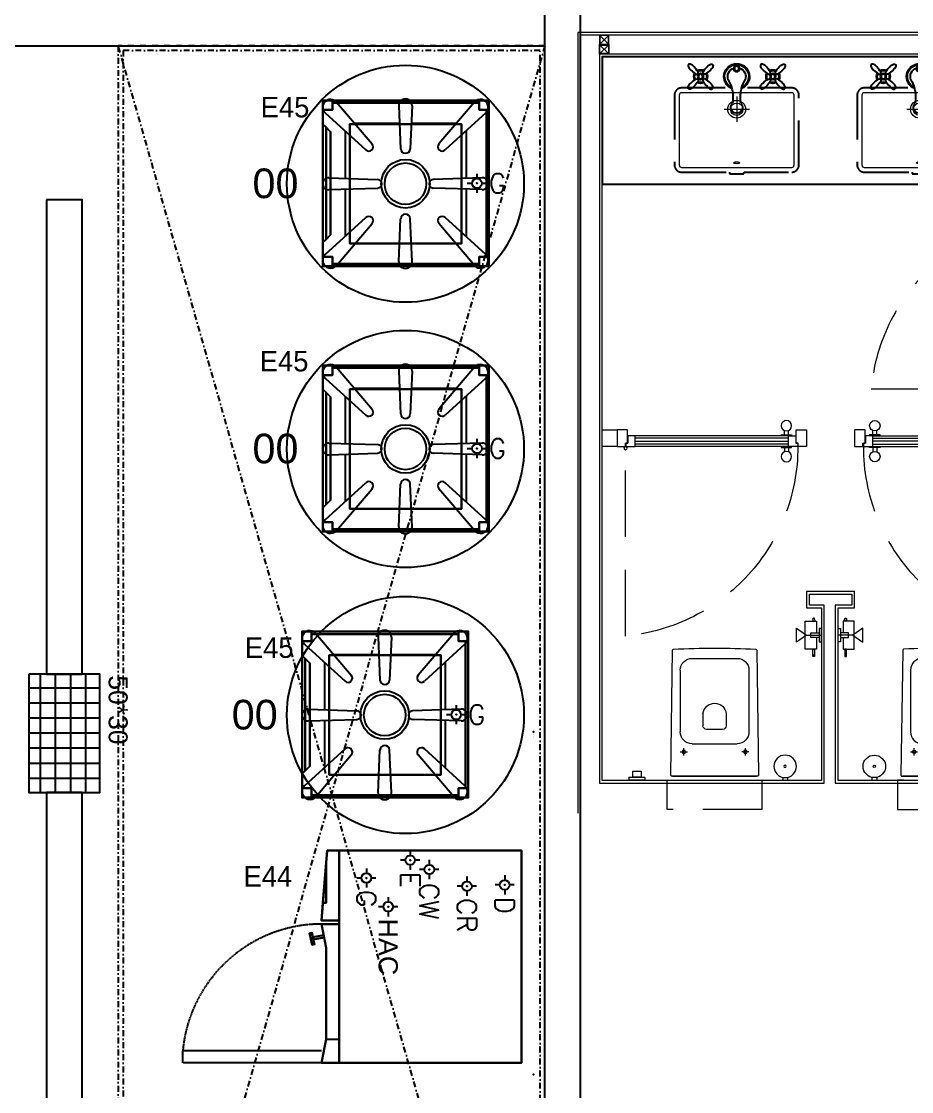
# Model space of a CAD drawing. Header units: millimetres. Extents: x 38967 to 51721, y 49836 to 53207.
# Drawn here: x 49468.5 to 49844.1, y 51956.1 to 52407.4 of the extents above; entities that cross this region are included whole.
import ezdxf
from ezdxf.enums import TextEntityAlignment as Align

# ---------------------------------------------------------------- set-up
doc = ezdxf.new("R2010")
doc.units = ezdxf.units.MM
doc.header["$LTSCALE"] = 5
for name, pattern in [('( Hidden )', [0.375, 0.25, -0.125]), ('ACAD_ISO07W100', [3, 0, -3]), ('CENTER2', [2.65, 1, -0.2, 1, -0.2, 0.05, -0.2]), ('DASHED2', [9.525, 6.35, -3.175]), ('HIDDEN', [0.375, 0.25, -0.125]), ('TRATTEGGIATA', [0.75, 0.5, -0.25]), ('TRATTO-PUNTO', [1, 0.5, -0.25, 0, -0.25])]:
    doc.linetypes.add(name, pattern=pattern)
for name, color, linetype in [('200-EquipBlack-3d', 250, 'Continuous'), ('200-EquipBlu-3d', 5, 'Continuous'), ('200-EquipBorder-2d', 9, 'Continuous'), ('200-EquipGlass-3D', 140, 'Continuous'), ('200-EquipID-2d', 7, 'Continuous'), ('200-EquipInternal-2d', 252, 'Continuous'), ('200-EquipSteel-3d', 9, 'Continuous'), ('250-Cwater-2d', 160, 'Continuous'), ('250-Drain-2D', 140, 'Continuous'), ('250-ele-2d', 20, 'Continuous'), ('250-exhaustdrain-2D', 70, 'Continuous'), ('250-Gas-2D', 50, 'Continuous'), ('250-haccp-2D', 22, 'Continuous'), ('elev3', 8, 'Continuous'), ('HG-001 Duvar', 6, 'Continuous'), ('mar-batarya', 140, 'Continuous'), ('MAR-İZDUSUM', 50, 'ACAD_ISO07W100'), ('Yer Izgarası', 40, 'Continuous'), ('ZF_BATARYA', 5, 'Continuous')]:
    doc.layers.add(name, color=color, linetype=linetype)
doc.layers.add('200-InsPoint-3D', color=3, linetype='Continuous', plot=False)
for name, color, linetype, lineweight in [('alçıpan', 152, 'Continuous', 5), ('KRN-alcipan-profil', 2, 'Continuous', 5), ('NO-Mermer', 190, 'Continuous', 15), ('NO-Vitrifiye', 8, 'Continuous', 0), ('to-DOG_kapi', 136, 'Continuous', 20), ('zf_tefris', 84, 'Continuous', 5)]:
    doc.layers.add(name, color=color, linetype=linetype, lineweight=lineweight)
doc.styles.add('Arial', font='arial.ttf')
doc.styles.add('ROMANS', font='micross.ttf')
doc.styles.add('SIMPLEX', font='simplex')
doc.styles.add('TAKSİM', font='GOTHIC.TTF', dxfattribs={"height": 20})
doc.linetypes.add('TRACKS2', pattern='A,0,[130,ltypeshp.shx,S=6.35,R=0,X=0,Y=0],-7.62', length=7.62)

# ---------------------------------------------------------------- blocks, each defined once
blk = doc.blocks.new('EWFRR')
at = {"layer": 'NO-Vitrifiye', "linetype": 'Continuous'}
for p, q in [((49950.26, 40023.9), (49976.26, 40023.9)), ((49945.26, 40018.9), (49945.26, 39999.9)), ((49981.26, 40018.9), (49981.26, 39999.9)), ((49968.6, 40014.3), (49973.7, 40014.3)), ((49975.2, 40006), (49975.2, 40012.8)), ((49968.6, 40004.5), (49973.7, 40004.5)), ((49950.26, 39994.9), (49976.26, 39994.9))]:
    blk.add_line(p, q, dxfattribs=at)
at = {"layer": 'NO-Vitrifiye', "color": 4, "linetype": 'CENTER2', "ltscale": 30}
for p, q in [((49986.18, 40022.4), (49983.15, 40022.4)), ((49984.67, 40023.92), (49984.67, 40020.89)), ((49984.67, 39994.89), (49984.67, 39997.92)), ((49986.18, 39996.4), (49983.15, 39996.4))]:
    blk.add_line(p, q, dxfattribs=at)
at = {"layer": 'NO-Vitrifiye', "linetype": 'Continuous', "flags": 128}
blk.add_lwpolyline([(49994.95, 40027.5, 0.414214), (49994.55, 40027.9), (49994.45, 40027.9), (49941.91, 40027.15), (49941.79, 40027.15, 0.39943), (49941.39, 40026.77, 0.025374), (49941.39, 39992.03, 0.39943), (49941.79, 39991.65), (49941.91, 39991.65), (49994.45, 39990.9), (49994.55, 39990.9, 0.414214), (49994.95, 39991.3)], format="xyb", close=True, dxfattribs=at)
at = {"layer": 'NO-Vitrifiye', "linetype": 'Continuous'}
for centre in [(49984.67, 40022.4), (49984.67, 39996.4)]:
    blk.add_circle(centre, 0.75, dxfattribs=at)
for centre, radius, start, end in [((49950.26, 40018.9), 5, 90, 180), ((49976.26, 40018.9), 5, 0, 90), ((49969.12, 40009.4), 4.93, 96.0722, 263.9278), ((49950.26, 39999.9), 5, 180, 270), ((49976.26, 39999.9), 5, 270, 0)]:
    blk.add_arc(centre, radius, start, end, dxfattribs=at)
at = {"layer": 'NO-Vitrifiye', "linetype": 'Continuous', "ltscale": 30}
for centre, start, end in [((49973.7, 40012.8), 0, 90), ((49973.7, 40006), 270, 0)]:
    blk.add_arc(centre, 1.5, start, end, dxfattribs=at)
blk = doc.blocks.new('dfsfd')
at = {"layer": 'NO-Vitrifiye', "linetype": 'Continuous'}
for p, q in [((30742.17, 7671.37), (30742.33, 7671.37)), ((30742.17, 7670.49), (30742.17, 7671.37)), ((30742.33, 7670.37), (30742.29, 7670.37)), ((30749.01, 7671.37), (30742.33, 7671.37)), ((30749.01, 7670.37), (30742.33, 7670.37)), ((30743.05, 7670.37), (30743.05, 7670.34)), ((30748.29, 7670.34), (30743.05, 7670.34)), ((30743.87, 7670.21), (30743.87, 7667.7)), ((30747.45, 7670.24), (30743.9, 7670.24)), ((30744.17, 7670.24), (30744.17, 7670.34)), ((30744.55, 7670.34), (30744.55, 7670.24)), ((30745.3, 7670.24), (30745.3, 7670.34)), ((30746.05, 7670.34), (30746.05, 7670.24)), ((30746.8, 7670.24), (30746.8, 7670.34)), ((30747.17, 7670.34), (30747.17, 7670.24)), ((30747.48, 7667.7), (30747.48, 7670.21)), ((30748.29, 7670.34), (30748.29, 7670.37)), ((30749.01, 7671.37), (30749.17, 7671.37)), ((30749.05, 7670.37), (30749.01, 7670.37)), ((30749.17, 7671.37), (30749.17, 7670.49)), ((30743.94, 7667.63), (30747.41, 7667.63))]:
    blk.add_line(p, q, dxfattribs=at)
at = {"layer": 'NO-Vitrifiye', "linetype": 'CENTER2'}
blk.add_line((30747.67, 7671.37), (30743.67, 7671.37), dxfattribs=at)
at = {"layer": 'NO-Vitrifiye', "ltscale": 20}
blk.add_line((30760.67, 7669.76), (30796.17, 7669.76), dxfattribs=at)
at = {"layer": 'NO-Vitrifiye'}
for p, q in [((30807.17, 7670.26), (30807.17, 7671.37)), ((30809.17, 7670.26), (30809.17, 7671.37)), ((30817.2, 7610.28), (30823.5, 7610.28))]:
    blk.add_line(p, q, dxfattribs=at)
at = {"layer": 'NO-Vitrifiye', "linetype": '( Hidden )', "ltscale": 20}
blk.add_lwpolyline([(30758.42, 7683.87), (30758.42, 7671.37), (30798.42, 7671.37), (30798.42, 7683.87)], close=True, dxfattribs=at)
at = {"layer": 'NO-Vitrifiye'}
for points in [[(30819.88, 7619.25), (30819.88, 7618.71), (30820.58, 7618.71), (30820.58, 7619.25)], [(30820.58, 7616.2), (30820.58, 7618.71), (30819.88, 7618.71), (30819.88, 7616.2)], [(30813, 7607.28), (30817.2, 7610.28), (30813, 7613.28)]]:
    blk.add_lwpolyline(points, close=True, dxfattribs=at)
for points in [[(30821.37, 7611.28), (30821.37, 7616.2), (30816.68, 7616.2), (30816.68, 7604.37), (30821.37, 7604.37), (30821.37, 7609.28)], [(30822.5, 7611.28), (30819.1, 7611.28), (30819.1, 7609.28), (30822.5, 7609.28), (30822.5, 7611.28)], [(30822.5, 7607.53), (30822.5, 7613.03), (30823.5, 7613.03), (30823.5, 7607.53), (30822.5, 7607.53)]]:
    blk.add_lwpolyline(points, dxfattribs=at)
for points in [[(30820.95, 7604.37, -0.049047), (30820.58, 7603.3, -0.840821), (30819.88, 7603.46)], [(30820.23, 7604.37, -0.04799), (30819.88, 7603.46), (30819.88, 7604.37)]]:
    blk.add_lwpolyline(points, format="xyb", dxfattribs=at)
for radius in [4.75, 0.525]:
    blk.add_circle((30808.17, 7665.62), radius, dxfattribs=at)
at = {"layer": 'NO-Vitrifiye', "linetype": 'Continuous'}
for centre, radius, start, end in [((30742.29, 7670.49), 0.12, 180, 270), ((30743.9, 7670.21), 0.03, 90, 180), ((30747.45, 7670.21), 0.03, 0, 90), ((30749.05, 7670.49), 0.12, 270, 0), ((30743.94, 7667.7), 0.07, 180, 270), ((30747.41, 7667.7), 0.07, 270, 0)]:
    blk.add_arc(centre, radius, start, end, dxfattribs=at)
at = {"layer": 'NO-Mermer', "rotation": 90}
blk.add_blockref('EWFRR', (70787.83, -42325.19), dxfattribs=at)
blk = doc.blocks.new('K-single_201')
at = {"color": 0}
for p, q in [((82.16, -18.55), (8.75, -18.55)), ((82.16, -19.55), (8.75, -19.55)), ((80.26, -18.05), (80.26, -15.96)), ((82.16, -18.05), (82.16, -15.96)), ((82.16, -22.55), (8.75, -22.55)), ((82.16, -23.55), (8.75, -23.55)), ((80.26, -24.05), (80.26, -26.13)), ((82.16, -24.05), (82.16, -26.13))]:
    blk.add_line(p, q, dxfattribs=at)
at = {"color": 0, "linetype": 'TRACKS2', "ltscale": 0.0022}
blk.add_line((8.75, -21.05), (82.16, -21.05), dxfattribs=at)
at = {"color": 0, "linetype": 'DASHED2'}
blk.add_lwpolyline([(86.71, -18.55, 0.38747), (4.1, 72.36), (4.1, -18.55)], format="xyb", dxfattribs=at)
at = {"color": 0}
for points in [[(5, -26.5), (0, -26.5), (0, -18.55), (4, -18.55), (4, -20.05), (5, -20.05)], [(4.2, -18.55), (8.75, -18.55), (8.75, -23.55), (5.2, -23.55), (5.2, -20.05), (4.2, -20.05)], [(86.71, -18.55), (82.16, -18.55), (82.16, -23.55), (85.71, -23.55), (85.71, -20.05), (86.71, -20.05)], [(85.91, -26.5), (90.91, -26.5), (90.91, -18.55), (86.91, -18.55), (86.91, -20.05), (85.91, -20.05)]]:
    blk.add_lwpolyline(points, close=True, dxfattribs=at)
for points in [[(78.71, -18.55), (78.71, -18.05), (83.71, -18.05), (83.71, -18.55)], [(78.71, -23.55), (78.71, -24.05), (83.71, -24.05), (83.71, -23.55)]]:
    blk.add_lwpolyline(points, dxfattribs=at)
for centre, radius in [((81.21, -13.65), 2.5), ((4.1, -17.7), 0.75), ((81.21, -28.45), 2.5)]:
    blk.add_circle(centre, radius, dxfattribs=at)
blk = doc.blocks.new('lavabo-zf')
for p, q in [((-33.5, 23.25), (-33.5, -23.25)), ((-3, 24.25), (-32.5, 24.25)), ((-2, -23.25), (-2, 23.25)), ((-9, 5.34), (-9, -5.34)), ((-3.66, 0), (-14.34, 0)), ((-32.5, -24.25), (-3, -24.25))]:
    blk.add_line(p, q)
for radius in [3.75, 2.6]:
    blk.add_circle((-9, 0), radius)
for centre, start, end in [((-32.5, 23.25), 90, 180), ((-3, 23.25), 0, 90), ((-32.5, -23.25), 180, 270), ((-3, -23.25), 270, 0)]:
    blk.add_arc(centre, 1, start, end)
blk.add_ellipse((-31.55, 0), major_axis=(0, -1.3), ratio=0.313393)
at = {"layer": 'MAR-İZDUSUM', "linetype": 'HIDDEN', "ltscale": 15}
blk.add_lwpolyline([(-3, -26.25, 0.414214), (0, -23.25), (0, 23.25, 0.414214), (-3, 26.25), (-32.5, 26.25, 0.414214), (-35.5, 23.25), (-35.5, 3.09), (-35.94, 3.03, 0.378866), (-36.2, 2.73), (-36.2, -2.73, 0.378866), (-35.94, -3.03), (-35.5, -3.09), (-35.5, -23.25, 0.414214), (-32.5, -26.25)], format="xyb", close=True, dxfattribs=at)
blk = doc.blocks.new('123')
at = {"layer": 'mar-batarya', "linetype": 'ByBlock'}
for p, q in [((-163.3, 258.7), (-166.9, 262.3)), ((-163.3, 258.7), (-166.9, 262.3)), ((-163.3, 245.8), (-166.9, 242.3)), ((-163.3, 245.8), (-166.9, 242.3)), ((-158.9, 263.2), (-162.4, 266.7)), ((-158.9, 263.2), (-162.4, 266.7)), ((-158.9, 241.3), (-162.4, 237.8)), ((-158.9, 241.3), (-162.4, 237.8)), ((-145.9, 263.2), (-142.4, 266.7)), ((-145.9, 263.2), (-142.4, 266.7)), ((-145.9, 241.3), (-142.4, 237.8)), ((-145.9, 241.3), (-142.4, 237.8)), ((-141.5, 258.7), (-137.9, 262.3)), ((-141.5, 258.7), (-137.9, 262.3)), ((-141.5, 245.8), (-137.9, 242.3)), ((-141.5, 245.8), (-137.9, 242.3)), ((141.5, 258.7), (137.9, 262.3)), ((141.5, 258.7), (137.9, 262.3)), ((141.5, 245.8), (137.9, 242.3)), ((141.5, 245.8), (137.9, 242.3)), ((145.9, 263.2), (142.4, 266.7)), ((145.9, 263.2), (142.4, 266.7)), ((145.9, 241.3), (142.4, 237.8)), ((145.9, 241.3), (142.4, 237.8)), ((158.9, 263.2), (162.4, 266.7)), ((158.9, 263.2), (162.4, 266.7)), ((158.9, 241.3), (162.4, 237.8)), ((158.9, 241.3), (162.4, 237.8)), ((163.3, 258.7), (166.9, 262.3)), ((163.3, 258.7), (166.9, 262.3)), ((163.3, 245.8), (166.9, 242.3)), ((163.3, 245.8), (166.9, 242.3))]:
    blk.add_line(p, q, dxfattribs=at)
at = {"layer": 'mar-batarya', "color": 0, "linetype": 'ByBlock'}
for points in [[(-166.5, 277.1, 0.060329), (-184.6, 298.3, 0.117127), (-195.9, 304.7, 0.238977), (-203.4, 303.2, 0.238977), (-204.8, 295.8, 0.117127), (-198.5, 284.4, 0.060329), (-177.3, 266.3, 0.228799)], [(-177.3, 266.3, 0.228799), (-166.9, 262.2, 0.197589), (-163.8, 263.7, 0.197589), (-162.3, 266.7, 0.228799), (-166.5, 277.1)], [(-177.3, 266.3, 0.228799), (-166.9, 262.2, 0.197589), (-163.8, 263.7, 0.197589), (-162.3, 266.7, 0.228799), (-166.5, 277.1)], [(-127.5, 266.3, -0.228799), (-137.9, 262.2, -0.197589), (-141, 263.7, -0.197589), (-142.5, 266.7, -0.228799), (-138.3, 277.1)], [(-127.5, 266.3, -0.228799), (-137.9, 262.2, -0.197589), (-141, 263.7, -0.197589), (-142.5, 266.7, -0.228799), (-138.3, 277.1)], [(-138.3, 277.1, -0.060329), (-120.2, 298.3, -0.117127), (-108.9, 304.7, -0.238977), (-101.4, 303.2, -0.238977), (-100, 295.8, -0.117127), (-106.3, 284.4, -0.060329), (-127.5, 266.3, -0.228799)], [(138.3, 277.1, 0.060329), (120.2, 298.3, 0.117127), (108.9, 304.7, 0.238977), (101.4, 303.2, 0.238977), (100, 295.8, 0.117127), (106.3, 284.4, 0.060329), (127.5, 266.3, 0.228799)], [(127.5, 266.3, 0.228799), (137.9, 262.2, 0.197589), (141, 263.7, 0.197589), (142.5, 266.7, 0.228799), (138.3, 277.1)], [(127.5, 266.3, 0.228799), (137.9, 262.2, 0.197589), (141, 263.7, 0.197589), (142.5, 266.7, 0.228799), (138.3, 277.1)], [(177.3, 266.3, -0.228799), (166.9, 262.2, -0.197589), (163.8, 263.7, -0.197589), (162.3, 266.7, -0.228799), (166.5, 277.1)], [(177.3, 266.3, -0.228799), (166.9, 262.2, -0.197589), (163.8, 263.7, -0.197589), (162.3, 266.7, -0.228799), (166.5, 277.1)], [(166.5, 277.1, -0.060329), (184.6, 298.3, -0.117127), (195.9, 304.7, -0.238977), (203.4, 303.2, -0.238977), (204.8, 295.8, -0.117127), (198.5, 284.4, -0.060329), (177.3, 266.3, -0.228799)], [(-166.5, 227.4, -0.060329), (-184.6, 206.2, -0.117127), (-195.9, 199.8, -0.238977), (-203.4, 201.3, -0.238977), (-204.8, 208.7, -0.117127), (-198.5, 220.1, -0.060329), (-177.3, 238.2, -0.228799)], [(-177.3, 238.2, -0.228799), (-166.9, 242.4, -0.197589), (-163.8, 240.8, -0.197589), (-162.3, 237.8, -0.228799), (-166.5, 227.4)], [(-177.3, 238.2, -0.228799), (-166.9, 242.4, -0.197589), (-163.8, 240.8, -0.197589), (-162.3, 237.8, -0.228799), (-166.5, 227.4)], [(-127.5, 238.2, 0.228799), (-137.9, 242.4, 0.197589), (-141, 240.8, 0.197589), (-142.5, 237.8, 0.228799), (-138.3, 227.4)], [(-127.5, 238.2, 0.228799), (-137.9, 242.4, 0.197589), (-141, 240.8, 0.197589), (-142.5, 237.8, 0.228799), (-138.3, 227.4)], [(-138.3, 227.4, 0.060329), (-120.2, 206.2, 0.117127), (-108.9, 199.8, 0.238977), (-101.4, 201.3, 0.238977), (-100, 208.7, 0.117127), (-106.3, 220.1, 0.060329), (-127.5, 238.2, 0.228799)], [(138.3, 227.4, -0.060329), (120.2, 206.2, -0.117127), (108.9, 199.8, -0.238977), (101.4, 201.3, -0.238977), (100, 208.7, -0.117127), (106.3, 220.1, -0.060329), (127.5, 238.2, -0.228799)], [(127.5, 238.2, -0.228799), (137.9, 242.4, -0.197589), (141, 240.8, -0.197589), (142.5, 237.8, -0.228799), (138.3, 227.4)], [(127.5, 238.2, -0.228799), (137.9, 242.4, -0.197589), (141, 240.8, -0.197589), (142.5, 237.8, -0.228799), (138.3, 227.4)], [(177.3, 238.2, 0.228799), (166.9, 242.4, 0.197589), (163.8, 240.8, 0.197589), (162.3, 237.8, 0.228799), (166.5, 227.4)], [(177.3, 238.2, 0.228799), (166.9, 242.4, 0.197589), (163.8, 240.8, 0.197589), (162.3, 237.8, 0.228799), (166.5, 227.4)], [(166.5, 227.4, 0.060329), (184.6, 206.2, 0.117127), (195.9, 199.8, 0.238977), (203.4, 201.3, 0.238977), (204.8, 208.7, 0.117127), (198.5, 220.1, 0.060329), (177.3, 238.2, 0.228799)]]:
    blk.add_lwpolyline(points, format="xyb", dxfattribs=at)
blk.add_circle((0, 285.9), 12.7, dxfattribs=at)
blk.add_circle((0, 285.9), 12.7, dxfattribs=at)
at = {"layer": 'mar-batarya', "linetype": 'ByBlock'}
for centre, radius in [((0, 285.9), 9.52), ((0, 285.9), 9.52), ((-152.4, 252.3), 12.7), ((-152.4, 252.3), 12.7), ((-152.4, 252.3), 9.52), ((-152.4, 252.3), 9.52), ((152.4, 252.3), 12.7), ((152.4, 252.3), 12.7), ((152.4, 252.3), 9.52), ((152.4, 252.3), 9.52)]:
    blk.add_circle(centre, radius, dxfattribs=at)
at = {"layer": 'mar-batarya', "color": 0, "linetype": 'ByBlock'}
for centre, radius, start, end in [((-152.4, 252.3), 28.6, 60.4854, 119.5146), ((0, 252.3), 54, 292.4876, 247.5124), ((0, 252.3), 38.1, 109.1131, 200.5282), ((0, 252.3), 38.1, 109.1131, 200.5282), ((0, 252.3), 38.1, 339.4718, 70.8869), ((0, 252.3), 38.1, 339.4718, 70.8869), ((152.4, 252.3), 28.6, 60.4854, 119.5146), ((-152.4, 252.3), 28.6, 150.4854, 209.5146), ((-152.4, 252.3), 28.6, 240.4854, 299.5146), ((-152.4, 252.3), 28.6, 330.4854, 29.5146), ((-165.4, 164.1), 149.7, 14.8054, 29.9614), ((-165.4, 164.1), 149.7, 14.8054, 29.9614), ((165.4, 164.1), 149.7, 150.0386, 165.1946), ((165.4, 164.1), 149.7, 150.0386, 165.1946), ((152.4, 252.3), 28.6, 150.4854, 209.5146), ((152.4, 252.3), 28.6, 240.4854, 299.5146), ((152.4, 252.3), 28.6, 330.4854, 29.5146), ((-165.4, 164.1), 149.7, 12.4094, 14.8054), ((-165.4, 164.1), 149.7, 350.684, 12.4094), ((-165.4, 164.1), 149.7, 350.684, 12.4094), ((165.4, 164.1), 149.7, 167.5906, 189.316), ((165.4, 164.1), 149.7, 167.5906, 189.316), ((165.4, 164.1), 149.7, 165.1946, 167.5906), ((0, 122.4), 24.8, 135.2788, 44.722), ((0, 122.4), 24.8, 135.2788, 44.722)]:
    blk.add_arc(centre, radius, start, end, dxfattribs=at)
at = {"layer": 'mar-batarya', "linetype": 'ByBlock'}
for centre, radius, start, end in [((-152.4, 252.3), 25.4, 61.4931, 118.5069), ((-152.4, 252.3), 25.4, 61.4931, 118.5069), ((0, 252.3), 50.8, 295.3506, 244.6494), ((0, 252.3), 50.8, 295.3506, 244.6494), ((152.4, 252.3), 25.4, 61.4931, 118.5069), ((152.4, 252.3), 25.4, 61.4931, 118.5069), ((-152.4, 252.3), 25.4, 151.4931, 208.5069), ((-152.4, 252.3), 25.4, 151.4931, 208.5069), ((-152.4, 252.3), 25.4, 241.4931, 298.5069), ((-152.4, 252.3), 25.4, 241.4931, 298.5069), ((-152.4, 252.3), 25.4, 331.4931, 28.5069), ((-152.4, 252.3), 25.4, 331.4931, 28.5069), ((152.4, 252.3), 25.4, 151.4931, 208.5069), ((152.4, 252.3), 25.4, 151.4931, 208.5069), ((152.4, 252.3), 25.4, 241.4931, 298.5069), ((152.4, 252.3), 25.4, 241.4931, 298.5069), ((152.4, 252.3), 25.4, 331.4931, 28.5069), ((152.4, 252.3), 25.4, 331.4931, 28.5069)]:
    blk.add_arc(centre, radius, start, end, dxfattribs=at)
blk = doc.blocks.new('krn-alcıpan profil')
at = {"layer": 'KRN-alcipan-profil', "lineweight": 9}
for points in [[(46646.3, -5675.86), (46650.3, -5675.86), (46650.3, -5679.86), (46646.3, -5679.86), (46646.3, -5675.86)], [(46646.5, -5676.06), (46650.1, -5679.66)], [(46646.5, -5679.66), (46650.1, -5676.06)], [(46646.5, -5676.06), (46650.1, -5676.06), (46650.1, -5679.66), (46646.5, -5679.66), (46646.5, -5676.06)], [(46646.5, -5676.06), (46650.1, -5679.66)], [(46646.5, -5679.66), (46650.1, -5676.06)]]:
    blk.add_lwpolyline(points, dxfattribs=at)
blk = doc.blocks.new('A$C58DA2071')
at = {"layer": 'alçıpan'}
for points in [[(428.3, 315.38), (522.3, 315.38), (522.3, 242.68), (515.3, 242.68), (515.3, 235.68), (535.55, 235.68), (535.55, 242.68), (529.3, 242.68), (529.3, 315.38), (621.8, 315.38), (621.8, 10.3), (428.3, 10.3), (428.3, 73.86), (418.3, 73.86), (418.3, 0), (632.1, 0), (632.1, 329.19)], [(427.1, 9.1), (427.1, 72.66), (419.5, 72.66), (419.5, 1.1), (631, 1.1), (631, 329.19)], [(427.1, 9.1), (623, 9.1), (623, 316.58), (528.1, 316.58), (528.1, 241.48), (534.35, 241.48), (534.35, 236.88), (516.5, 236.88), (516.5, 241.48), (523.5, 241.48), (523.5, 316.58), (428.3, 316.58)]]:
    blk.add_lwpolyline(points, dxfattribs=at)
blk.add_lwpolyline([(621.8, 167.53), (615.55, 167.53), (615.55, 174.53), (621.8, 174.53)], close=True, dxfattribs=at)
at = {"layer": 'elev3'}
blk.add_lwpolyline([(621.8, 63.97), (428.3, 63.97), (428.3, 10.3), (621.8, 10.3)], close=True, dxfattribs=at)
blk.add_blockref('dfsfd', (-30301.2, -7356.13))
at = {"xscale": -1}
blk.add_blockref('dfsfd', (31352.8, -7356.13), dxfattribs=at)
at = {"layer": 'KRN-alcipan-profil', "color": 5, "rotation": 180}
blk.add_blockref('krn-alcıpan profil', (47269.3, -5670.76), dxfattribs=at)
at = {"layer": 'KRN-alcipan-profil', "color": 5, "xscale": -1}
blk.add_blockref('krn-alcıpan profil', (47269.3, 5680.96), dxfattribs=at)
at = {"layer": 'to-DOG_kapi', "yscale": 0.8799999999973807, "zscale": 0.8800000000000001}
for p, xscale in [((435.3, 190.85), 0.8800000000046566), ((615.55, 190.85), -0.8800000000046566)]:
    blk.add_blockref('K-single_201', p, dxfattribs=dict(at, xscale=xscale))
at = {"layer": 'to-DOG_kapi', "xscale": 0.8799999999973807, "yscale": 0.8799999999973807, "zscale": 0.8800000000000001, "rotation": 270}
blk.add_blockref('K-single_201', (444.62, 153.86), dxfattribs=at)
at = {"layer": 'ZF_BATARYA', "extrusion": (2.71e-14, -2.684e-12, -1), "xscale": 0.09999999997671694, "yscale": 0.09999999997671694, "zscale": -0.09999999997671699, "rotation": 180}
for p in [(-487.96, 43.8, 0), (-565.05, 43.8, 0)]:
    blk.add_blockref('123', p, dxfattribs=at)
at = {"layer": 'zf_tefris', "rotation": 270}
for p in [(487.96, 23.37, 0), (565.05, 23.37, 0)]:
    blk.add_blockref('lavabo-zf', p, dxfattribs=at)
blk = doc.blocks.new('ECON')
at = {"layer": '250-ele-2d'}
for p, q in [((-40.6, 0), (-20.3, 0)), ((0, 40.6), (0, 20.3)), ((20.3, 0), (40.6, 0)), ((0, -20.3), (0, -40.6))]:
    blk.add_line(p, q, dxfattribs=at)
for radius in [20.3, 1]:
    blk.add_circle((0, 0), radius, dxfattribs=at)
blk.add_point((0, 0), dxfattribs=at)
at = {"layer": '250-ele-2d', "style": 'SIMPLEX', "flags": 8}
blk.add_attdef('E', (50, -40.6), '', height=81, dxfattribs=at)
blk = doc.blocks.new('DCON')
at = {"layer": '250-Drain-2D'}
for p, q in [((-40.6, 0), (-20.3, 0)), ((0, 40.6), (0, 20.3)), ((20.3, 0), (40.6, 0)), ((0, -20.3), (0, -40.6))]:
    blk.add_line(p, q, dxfattribs=at)
for radius in [20.3, 1]:
    blk.add_circle((0, 0), radius, dxfattribs=at)
blk.add_point((0, 0), dxfattribs=at)
at = {"layer": '250-Drain-2D', "style": 'SIMPLEX', "flags": 8}
blk.add_attdef('D', (50, -40.6), '', height=81, dxfattribs=at)
blk = doc.blocks.new('CCON')
at = {"layer": '250-Cwater-2d'}
for p, q in [((-40.6, 0), (-20.3, 0)), ((0, 40.6), (0, 20.3)), ((20.3, 0), (40.6, 0)), ((0, -20.3), (0, -40.6))]:
    blk.add_line(p, q, dxfattribs=at)
for radius in [20.3, 1]:
    blk.add_circle((0, 0), radius, dxfattribs=at)
blk.add_point((0, 0), dxfattribs=at)
at = {"layer": '250-Cwater-2d', "style": 'SIMPLEX', "flags": 8}
blk.add_attdef('CW', (56.5, -40.6), '', height=81, dxfattribs=at)
blk = doc.blocks.new('GCON')
at = {"layer": '200-InsPoint-3D'}
blk.add_point((0, 0), dxfattribs=at)
at = {"layer": '250-Gas-2D'}
for p, q in [((-40.6, 0), (-20.3, 0)), ((0, 40.6), (0, 20.3)), ((20.3, 0), (40.6, 0)), ((0, -20.3), (0, -40.6))]:
    blk.add_line(p, q, dxfattribs=at)
for radius in [20.3, 1]:
    blk.add_circle((0, 0), radius, dxfattribs=at)
at = {"layer": '250-Gas-2D', "style": 'SIMPLEX', "flags": 8}
blk.add_attdef('G', (50, -40.6), '', height=81, dxfattribs=at)
blk = doc.blocks.new('CRCON')
at = {"layer": '250-exhaustdrain-2D'}
for p, q in [((-40.6, 0), (-20.3, 0)), ((0, 40.6), (0, 20.3)), ((20.3, 0), (40.6, 0)), ((0, -20.3), (0, -40.6))]:
    blk.add_line(p, q, dxfattribs=at)
for radius in [20.3, 1]:
    blk.add_circle((0, 0), radius, dxfattribs=at)
blk.add_point((0, 0), dxfattribs=at)
at = {"layer": '250-exhaustdrain-2D', "style": 'SIMPLEX', "flags": 8}
blk.add_attdef('CR', (50, -40.6), '', height=81, dxfattribs=at)
blk = doc.blocks.new('hacCON')
at = {"layer": '250-haccp-2D'}
for p, q in [((-40.6, 0), (-20.3, 0)), ((0, 40.6), (0, 20.3)), ((20.3, 0), (40.6, 0)), ((0, -20.3), (0, -40.6))]:
    blk.add_line(p, q, dxfattribs=at)
for radius in [20.3, 1]:
    blk.add_circle((0, 0), radius, dxfattribs=at)
blk.add_point((0, 0), dxfattribs=at)
at = {"layer": '250-haccp-2D', "style": 'ROMANS', "flags": 8}
blk.add_attdef('HAC', (50, -40.6), '', height=81, dxfattribs=at)
blk = doc.blocks.new('AOS101GCG2')
at = {"layer": '200-EquipBlack-3d', "extrusion": (0, -1, 0)}
for points, elevation in [([(639.1, 1538.5), (631.4, 1538.5, 0.414214), (571.4, 1478.5), (571.4, 1323.4, 0.414214), (615, 1279.9), (655.6, 1279.9, 0.414214), (699.1, 1323.4), (699.1, 1478.5, 0.414214)], 875.2), ([(625.8, 1191.2), (644.2, 1191.2, 0.414214), (694.4, 1241.4), (694.4, 1244.8, 0.414214), (677.5, 1261.7), (592.5, 1261.7, 0.414214), (575.6, 1244.8), (575.6, 1241.4, 0.414214)], 875.3)]:
    blk.add_lwpolyline(points, format="xyb", close=True, dxfattribs=dict(at, elevation=elevation))
at = {"layer": '200-EquipBlack-3d', "extrusion": (0, -1, 0), "elevation": 875.2}
for points in [[(579.6, 1444.6), (607.4, 1444.6), (607.4, 1468.4), (579.6, 1468.4)], [(579.6, 1401.1), (607.4, 1401.1), (607.4, 1424.9), (579.6, 1424.9)], [(579.6, 1360.5), (607.4, 1360.5), (607.4, 1384.3), (579.6, 1384.3)], [(594.7, 1498), (673.5, 1498), (673.5, 1511.3), (594.7, 1511.3)], [(594.7, 1241), (673.5, 1241), (673.5, 1254.3), (594.7, 1254.3)], [(615, 1444.6), (687.5, 1444.6), (687.5, 1468.4), (615, 1468.4)], [(615, 1401.1), (687.5, 1401.1), (687.5, 1424.9), (615, 1424.9)]]:
    blk.add_lwpolyline(points, close=True, dxfattribs=at)
at = {"layer": '200-EquipBlack-3d', "extrusion": (0, -1, 0)}
blk.add_circle((636.3, 1217, 875.3), 20.4, dxfattribs=at)
at = {"layer": '200-EquipBlack-3d'}
for points in [[(866.5, -884, 1321.1), (866.5, -884, 1321.1), (856.7, -886, 1321.1)], [(856.7, -886, 1331.1), (856.7, -886, 1321.1), (866.5, -884, 1321.1), (866.5, -884, 1331.1)], [(856.7, -886, 1321.1), (856.7, -886, 1321.1), (856.7, -886, 1321.1), (856.7, -886, 1331.1)], [(875.7, -929, 1321.1), (866.7, -884.2, 1321.1), (856.9, -886.1, 1321.1), (865.9, -931, 1321.1)], [(865.9, -931, 1331.1), (856.9, -886.1, 1331.1), (866.7, -884.2, 1331.1), (875.7, -929, 1331.1)], [(865.9, -931, 1321.1), (856.9, -886.1, 1321.1), (856.9, -886.1, 1331.1), (865.9, -931, 1331.1)], [(875.7, -929, 1331.1), (866.7, -884.2, 1331.1), (875.7, -929, 1331.1)], [(866.7, -884.2, 1331.1), (866.7, -884.2, 1321.1), (875.7, -929, 1321.1), (875.7, -929, 1331.1)], [(852, -934.4, 1412.8), (847.1, -935.4, 1360.1), (895.8, -924.4, 1360.1), (890.9, -925.4, 1412.8)], [(852, -934.4, 1160.1), (847.1, -935.4, 1360.1), (895.8, -924.4, 1360.1), (890.9, -925.4, 1160.1)], [(849, -945.2, 1360.1), (847.1, -935.4, 1360.1), (852, -934.4, 1412.8), (853.9, -944.2, 1412.8)], [(847.1, -935.4, 1360.1), (847.1, -935.4, 1360.1), (847.1, -935.4, 1360.1), (852, -934.4, 1412.8)], [(847.1, -935.4, 1360.1), (847.1, -935.4, 1360.1), (847.1, -935.4, 1360.1), (852, -934.4, 1160.1)], [(849, -945.2, 1360.1), (847.1, -935.4, 1360.1), (852, -934.4, 1160.1), (853.9, -944.2, 1160.1)], [(853.9, -944.2, 1412.8), (852, -934.4, 1412.8), (890.9, -925.4, 1412.8), (892.9, -935.2, 1412.8)], [(853.9, -944.2, 1160.1), (852, -934.4, 1160.1), (890.9, -925.4, 1160.1), (892.9, -935.2, 1160.1)], [(892.9, -935.2, 1412.8), (892.9, -935.2, 1412.8), (853.9, -944.2, 1412.8)], [(892.9, -935.2, 1160.1), (892.9, -935.2, 1160.1), (853.9, -944.2, 1160.1)], [(875.7, -929, 1331.1), (875.7, -929, 1331.1), (865.9, -931, 1331.1)], [(875.7, -929, 1331.1), (875.7, -929, 1321.1), (865.9, -931, 1321.1), (865.9, -931, 1331.1)], [(890.9, -925.4, 1412.8), (895.8, -924.4, 1360.1), (897.8, -934.2, 1360.1), (892.9, -935.2, 1412.8)], [(890.9, -925.4, 1160.1), (895.8, -924.4, 1360.1), (897.8, -934.2, 1360.1), (892.9, -935.2, 1160.1)], [(892.9, -935.2, 1412.8), (890.9, -925.4, 1412.8), (892.9, -935.2, 1412.8)], [(892.9, -935.2, 1160.1), (890.9, -925.4, 1160.1), (892.9, -935.2, 1160.1)]]:
    blk.add_3dface(points, dxfattribs=at)
at = {"layer": '200-EquipBlack-3d', "invisible_edges": 2}
for points in [[(892.9, -935.2, 1412.8), (897.8, -934.2, 1360.1), (849, -945.2, 1360.1), (853.9, -944.2, 1412.8)], [(892.9, -935.2, 1160.1), (897.8, -934.2, 1360.1), (849, -945.2, 1360.1), (853.9, -944.2, 1160.1)]]:
    blk.add_3dface(points, dxfattribs=at)
at = {"layer": '200-EquipBlu-3d'}
blk.add_3dface([(550, -874.2, 1178), (720, -874.2, 1178), (720, -874.2, 1578), (550, -874.2, 1578)], dxfattribs=at)
at = {"layer": '200-EquipBorder-2d'}
for p, q in [((500, -50), (1395, -50)), ((500, -870), (500, -50)), ((1395, -50), (1395, -820)), ((1395, -820), (500, -820)), ((795, -820), (795, -895)), ((810, -820), (810, -895)), ((1395, -895), (1395, -820)), ((795, -895), (500, -870)), ((810, -895), (910, -875)), ((910, -875), (1295, -875)), ((1295, -875), (1395, -895))]:
    blk.add_line(p, q, dxfattribs=at)
at = {"layer": '200-EquipGlass-3D'}
blk.add_3dface([(952.5, -875, 923.1), (1252.5, -875, 923.1), (1252.5, -875, 1652.9), (952.5, -875, 1652.9)], dxfattribs=at)
at = {"layer": '200-EquipInternal-2d'}
for p, q in [((857, -885.1), (865.7, -931)), ((875.7, -928.3), (866.6, -883.7)), ((895.2, -924.6), (847, -935.1)), ((847, -935.1), (849.3, -945.6)), ((849.3, -945.6), (898, -933.8)), ((898, -933.8), (895.2, -924.6))]:
    blk.add_line(p, q, dxfattribs=at)
at = {"layer": '200-EquipInternal-2d', "linetype": 'TRATTEGGIATA'}
for p, q in [((1345, -895), (1345, -1480)), ((1395, -895), (1395, -1480)), ((1395, -1480), (1345, -1480))]:
    blk.add_line(p, q, dxfattribs=at)
blk.add_arc((1399.3, -893.2), 589.3, 180.172, 264.7157, dxfattribs=at)
at = {"layer": '200-EquipSteel-3d'}
for points in [[(500, -820, 1728), (500, -820, 798), (500, -50, 798), (500, -50, 1728)], [(500, -820, 798), (500, -820, 798), (500, -820, 798), (500, -50, 798)], [(500, -50, 1728), (500, -50, 798), (1395, -50, 798), (1395, -50, 1728)], [(500, -50, 798), (500, -820, 798), (1395, -820, 798), (1395, -50, 798)], [(1395, -50, 1728), (1395, -50, 1728), (500, -50, 1728)], [(1395, -50, 1728), (1395, -820, 1728), (500, -820, 1728), (500, -50, 1728)], [(1395, -50, 1728), (1395, -50, 798), (1395, -50, 1728)], [(1395, -50, 798), (1395, -820, 798), (1395, -820, 1728), (1395, -50, 1728)], [(500, -870, 1728), (500, -870, 798), (500, -820, 798), (500, -820, 1728)], [(500, -870, 798), (500, -870, 798), (500, -870, 798), (500, -820, 798)], [(500, -820, 1728), (500, -820, 798), (795, -820, 798), (795, -820, 1728)], [(500, -820, 798), (500, -870, 798), (795, -895, 798), (795, -820, 798)], [(795, -820, 1728), (795, -820, 1728), (500, -820, 1728)], [(795, -820, 1728), (795, -895, 1728), (500, -870, 1728), (500, -820, 1728)], [(1395, -820, 1728), (1395, -820, 798), (500, -820, 798), (500, -820, 1728)], [(1395, -820, 798), (1395, -820, 798), (500, -820, 798)], [(795, -820, 1728), (795, -820, 798), (795, -820, 1728)], [(795, -820, 798), (795, -895, 798), (795, -895, 1728), (795, -820, 1728)], [(810, -895, 1728), (810, -895, 798), (810, -820, 798), (810, -820, 1728)], [(810, -895, 798), (810, -895, 798), (810, -895, 798), (810, -820, 798)], [(810, -820, 1728), (810, -820, 798), (1395, -820, 798), (1395, -820, 1728)], [(1395, -820, 1728), (1395, -820, 1728), (810, -820, 1728)], [(1395, -820, 798), (1395, -820, 798), (810, -820, 798)], [(1395, -820, 1728), (1395, -820, 798), (1395, -820, 1728)], [(1395, -820, 798), (1395, -895, 798), (1395, -895, 1728), (1395, -820, 1728)], [(1395, -895, 1728), (1395, -895, 798), (1395, -820, 798), (1395, -820, 1728)], [(1395, -895, 798), (1395, -895, 798), (1395, -895, 798), (1395, -820, 798)], [(795, -895, 798), (795, -895, 798), (500, -870, 798)], [(550, -874.2, 1578), (720, -874.2, 1578), (720, -888.5, 1628)], [(720, -888.5, 1128), (550, -874.2, 1178), (720, -874.2, 1178)], [(720, -874.2, 1128), (720, -888.5, 1128), (720, -888.5, 1628), (720, -874.2, 1628)], [(810, -895, 798), (910, -875, 798), (910, -875, 1728), (810, -895, 1728)], [(1395, -895, 798), (1295, -875, 798), (1295, -875, 1728), (1395, -895, 1728)]]:
    blk.add_3dface(points, dxfattribs=at)
for points, invisible_edges in [([(810, -895, 1728), (910, -875, 1728), (910, -820, 1728), (810, -820, 1728)], 2), ([(810, -895, 798), (910, -875, 798), (910, -820, 798), (810, -820, 798)], 2), ([(910, -875, 1728), (1295, -875, 1728), (1295, -820, 1728), (910, -820, 1728)], 10), ([(910, -875, 798), (1295, -875, 798), (1295, -820, 798), (910, -820, 798)], 8), ([(1395, -895, 798), (1295, -875, 798), (1295, -820, 798), (1395, -820, 798)], 2), ([(1395, -895, 1728), (1295, -875, 1728), (1295, -820, 1728), (1395, -820, 1728)], 2), ([(550, -874.2, 1728), (550, -874.2, 798), (500, -870, 798), (500, -870, 1728)], 1), ([(550, -874.2, 1578), (720, -888.5, 1628), (720, -888.6, 1728), (550, -874.2, 1728)], 10), ([(550, -874.2, 1178), (550, -874.2, 798), (720, -888.6, 798), (720, -888.5, 1128)], 5), ([(720, -888.6, 798), (795, -895, 798), (795, -895, 1728), (720, -888.6, 1728)], 8), ([(910, -875, 798), (1295, -875, 798), (1252.5, -875, 923.1), (952.5, -875, 923.1)], 10), ([(1295, -875, 1728), (910, -875, 1728), (952.5, -875, 1652.9), (1252.5, -875, 1652.9)], 10), ([(910, -875, 1728), (910, -875, 798), (952.5, -875, 923.1), (952.5, -875, 1652.9)], 10), ([(1252.5, -875, 923.1), (1295, -875, 798), (1295, -875, 1728), (1252.5, -875, 1652.9)], 5)]:
    blk.add_3dface(points, dxfattribs=dict(at, invisible_edges=invisible_edges))
at = {"layer": '200-InsPoint-3D'}
for p in [(0, 0), (1445, 0)]:
    blk.add_point(p, dxfattribs=at)
at = {"layer": '250-Cwater-2d'}
blk.add_blockref('CCON', (580, -439.7), dxfattribs=at).add_auto_attribs({'CW': 'CW'})
at = {"layer": '250-Drain-2D'}
blk.add_blockref('DCON', (645.1, -121.5), dxfattribs=at).add_auto_attribs({'D': 'D'})
at = {"layer": '250-ele-2d'}
blk.add_blockref('ECON', (540.7, -520.3), dxfattribs=at).add_auto_attribs({'E': 'E'})
at = {"layer": '250-exhaustdrain-2D'}
blk.add_blockref('CRCON', (650.6, -280.8), dxfattribs=at).add_auto_attribs({'CR': 'CR'})
at = {"layer": '250-Gas-2D'}
blk.add_blockref('GCON', (616, -705.2), dxfattribs=at).add_auto_attribs({'G': 'G'})
at = {"layer": '250-haccp-2D'}
blk.add_blockref('hacCON', (737, -613), dxfattribs=at).add_auto_attribs({'HAC': 'HAC'})
at = {"layer": '200-InsPoint-3D'}
blk.add_attdef('DISTANG', (0, 0), '', height=1, dxfattribs=at)
blk = doc.blocks.new('OYOG7070P')
at = {"layer": '200-EquipBorder-2d'}
blk.add_lwpolyline([(0, 0), (700, 0), (700, -700), (0, -700)], close=True, dxfattribs=at)
at = {"layer": '200-EquipInternal-2d'}
for p, q in [((53.4, -12.9), (209.3, -184.3)), ((326.9, -28.4), (333.7, -234.2)), ((376.7, -28.4), (369.9, -234.2)), ((650.2, -12.9), (494.3, -184.3)), ((7.6, -60.2), (183.9, -210.5)), ((696, -60.2), (519.7, -210.5)), ((23.7, -323.2), (204.2, -331.3)), ((679.9, -323.2), (499.4, -331.3)), ((23.7, -379.8), (204.2, -371.7)), ((679.9, -379.8), (499.4, -371.7)), ((7.6, -642.8), (183.9, -492.5)), ((326.9, -674.6), (333.7, -468.8)), ((376.7, -674.6), (369.9, -468.8)), ((696, -642.8), (519.7, -492.5)), ((53.4, -690.1), (209.3, -518.7)), ((650.2, -690.1), (494.3, -518.7))]:
    blk.add_line(p, q, dxfattribs=at)
for points in [[(129, -96), (329.1, -96)], [(374.5, -96), (574.6, -96)], [(96, -326.5), (96, -135.6)], [(604, -138.6), (604, -326.6)], [(96, -567.4), (96, -376.5)], [(604, -376.4), (604, -564.4)], [(329.2, -604), (131.7, -604)], [(571.9, -604), (374.4, -604)]]:
    blk.add_lwpolyline(points, dxfattribs=at)
for radius in [102.3, 87.6]:
    blk.add_circle((351.8, -351.5), radius, dxfattribs=at)
for centre, radius, start, end in [((29, -35.1), 32.9, 42.3105, 229.5417), ((351.8, -27.6), 25, 358.0983, 181.9017), ((674.6, -35.1), 32.9, 310.4583, 137.6895), ((195.8, -196.6), 18.3, 229.5417, 42.3105), ((507.8, -196.6), 18.3, 137.6895, 310.4583), ((351.8, -233.6), 18.1, 181.9017, 358.0983), ((22.4, -351.5), 28.3, 87.444, 272.556), ((203.3, -351.5), 20.2, 272.556, 87.444), ((500.3, -351.5), 20.2, 92.556, 267.444), ((681.2, -351.5), 28.3, 267.444, 92.556), ((351.8, -469.4), 18.1, 1.9017, 178.0983), ((195.8, -506.4), 18.3, 317.6895, 130.4583), ((507.8, -506.4), 18.3, 49.5417, 222.3105), ((29, -667.9), 32.9, 130.4583, 317.6895), ((351.8, -675.4), 25, 178.0983, 1.9017), ((674.6, -667.9), 32.9, 222.3105, 49.5417)]:
    blk.add_arc(centre, radius, start, end, dxfattribs=at)
at = {"layer": '200-EquipSteel-3d'}
for points in [[(99.8, -114.3, 420), (603.8, -114.3, 420), (603.8, -585.7, 420), (99.8, -585.7, 420)], [(99.8, -114.3, 460), (99.8, -114.3, 420), (99.8, -585.7, 420), (99.8, -585.7, 460)], [(99.8, -114.3, 460), (99.8, -114.3, 420), (603.8, -114.3, 420), (603.8, -114.3, 460)], [(603.8, -114.3, 460), (603.8, -114.3, 420), (603.8, -585.7, 420), (603.8, -585.7, 460)], [(99.8, -585.7, 460), (99.8, -585.7, 420), (603.8, -585.7, 420), (603.8, -585.7, 460)], [(100, -700, 415), (132.6, -667.5, 379.4), (113.4, -686.6, 252.1), (100, -700, 250.2)], [(100, -700, 415), (132.6, -667.5, 379.4), (567.4, -667.5, 379.4), (600, -700, 415)], [(132.6, -667.5, 379.4), (113.4, -686.6, 252.1), (586.6, -686.6, 252.1), (567.4, -667.5, 379.4)], [(600, -700, 415), (567.4, -667.5, 379.4), (586.6, -686.6, 252.1), (600, -700, 250.2)], [(100, -700, 250.2), (600, -700, 250.2), (586.6, -686.6, 252.1), (113.4, -686.6, 252.1)]]:
    blk.add_3dface(points, dxfattribs=at)
at = {"layer": '200-EquipSteel-3d', "invisible_edges": 5}
for points in [[(40, -700, 460), (100, -700, 415), (600, -700, 415), (660, -700, 460)], [(660, -700, 210), (600, -700, 250.2), (100, -700, 250.2), (40, -700, 210)], [(40, -700, 460), (100, -700, 415), (100, -700, 250.2), (40, -700, 210)], [(660, -700, 460), (600, -700, 415), (600, -700, 250.2), (660, -700, 210)]]:
    blk.add_3dface(points, dxfattribs=at)
at = {"layer": '200-InsPoint-3D'}
for p in [(0, 0), (700, 0), (0, -700), (700, -700)]:
    blk.add_point(p, dxfattribs=at)
at = {"layer": '200-EquipSteel-3d'}
mesh = blk.add_polyface(dxfattribs=at)
corners = [(0, -40), (40, -40), (40, 0), (0, 0), (0, -40, 460), (40, -40, 460), (40, 0, 460), (0, 0, 460)]
mesh.append_faces([[corners[k] for k in face] for face in [(0, 3, 2, 1), (4, 5, 6, 7), (0, 1, 5, 4), (3, 7, 6, 2), (0, 4, 7, 3), (1, 2, 6, 5)]])
mesh = blk.add_polyface(dxfattribs=at)
corners = [(40, 0, 210), (660, 0, 210), (660, 0, 460), (40, 0, 460), (40, -10, 210), (660, -10, 210), (660, -10, 460), (40, -10, 460)]
mesh.append_faces([[corners[k] for k in face] for face in [(0, 3, 2, 1), (4, 5, 6, 7), (0, 1, 5, 4), (3, 7, 6, 2), (0, 4, 7, 3), (1, 2, 6, 5)]])
mesh = blk.add_polyface(dxfattribs=at)
corners = [(660, -40), (700, -40), (700, 0), (660, 0), (660, -40, 460), (700, -40, 460), (700, 0, 460), (660, 0, 460)]
mesh.append_faces([[corners[k] for k in face] for face in [(0, 3, 2, 1), (4, 5, 6, 7), (0, 1, 5, 4), (3, 7, 6, 2), (0, 4, 7, 3), (1, 2, 6, 5)]])
mesh = blk.add_polyface(dxfattribs=at)
corners = [(0, -40, 210), (10, -40, 210), (10, -40, 460), (0, -40, 460), (0, -660, 210), (10, -660, 210), (10, -660, 460), (0, -660, 460)]
mesh.append_faces([[corners[k] for k in face] for face in [(0, 3, 2, 1), (4, 5, 6, 7), (0, 1, 5, 4), (3, 7, 6, 2), (0, 4, 7, 3), (1, 2, 6, 5)]])
mesh = blk.add_polyface(dxfattribs=at)
corners = [(690, -40, 210), (700, -40, 210), (700, -40, 460), (690, -40, 460), (690, -660, 210), (700, -660, 210), (700, -660, 460), (690, -660, 460)]
mesh.append_faces([[corners[k] for k in face] for face in [(0, 3, 2, 1), (4, 5, 6, 7), (0, 1, 5, 4), (3, 7, 6, 2), (0, 4, 7, 3), (1, 2, 6, 5)]])
mesh = blk.add_polyface(dxfattribs=at)
corners = [(0, -700), (40, -700), (40, -660), (0, -660), (0, -700, 460), (40, -700, 460), (40, -660, 460), (0, -660, 460)]
mesh.append_faces([[corners[k] for k in face] for face in [(0, 3, 2, 1), (4, 5, 6, 7), (0, 1, 5, 4), (3, 7, 6, 2), (0, 4, 7, 3), (1, 2, 6, 5)]])
mesh = blk.add_polyface(dxfattribs=at)
corners = [(660, -700), (700, -700), (700, -660), (660, -660), (660, -700, 460), (700, -700, 460), (700, -660, 460), (660, -660, 460)]
mesh.append_faces([[corners[k] for k in face] for face in [(0, 3, 2, 1), (4, 5, 6, 7), (0, 1, 5, 4), (3, 7, 6, 2), (0, 4, 7, 3), (1, 2, 6, 5)]])
blk = doc.blocks.new('attrib')
at = {"layer": '200-EquipID-2d', "style": 'Arial'}
blk.add_attdef('POS', text='', height=2.5, dxfattribs=at).set_placement((0, 0, -1), align=Align.MIDDLE)
at = {"layer": '200-EquipID-2d', "style": 'ROMANS', "flags": 1}
for tag, p in [('ZONA', (0, -4.905, -2)), ('EQUIPMENTDATA', (0, -7.89, -2)), ('LONGDESCR', (0, -11.302, -2)), ('EQUIPMENTCONN', (0, -14.714, -2)), ('ACCESSORYDATA', (0, -18.552, -2)), ('ACCESSORYCONN', (0, -21.857, -2))]:
    blk.add_attdef(tag, text='', height=2.5, dxfattribs=at).set_placement(p, align=Align.CENTER)
blk = doc.blocks.new('A$C2A4B5FC3')
at = {"layer": 'Yer Izgarası'}
h = blk.add_hatch(dxfattribs=at)
h.set_pattern_fill('ANSI37', color=256, scale=2, angle=45, style=0)
h.set_pattern_definition([(90, (381.7463, -1018.652), (-6.35, 1e-15), []), (180, (381.7463, -1018.652), (-1e-15, -6.35), [])])
h.paths.add_polyline_path([(50.5, 0), (50.5, 30), (0.5, 30), (0.5, 0)])
blk.add_lwpolyline([(0.5, 0), (50.5, 0), (50.5, 30), (0.5, 30)], close=True, dxfattribs=at)
at = {"layer": 'Yer Izgarası', "insert": (1.05, 41.73), "char_height": 8, "width": 34.5212, "attachment_point": 1, "style": 'ROMANS'}
blk.add_mtext('50*30', dxfattribs=at)

msp = doc.modelspace()

# ---------------------------------------------------------------- linework, layer by layer
for p, q in [((49689.34, 51766.64), (49689.34, 52607.64)), ((49704.34, 51766.64), (49704.34, 52607.64))]:
    msp.add_line(p, q)
for centre in [(49630.52, 52338.96), (49630.52, 52227.12), (49630.52, 52114.89)]:
    msp.add_circle(centre, 50)
at = {"layer": '200-EquipBorder-2d', "linetype": 'TRATTO-PUNTO'}
for p, q in [((49689.34, 51766.64), (49509.34, 52397.11)), ((49689.34, 52397.11), (49509.34, 51766.64))]:
    msp.add_line(p, q, dxfattribs=at)
for points in [[(49689.34, 51766.64), (49689.34, 52397.11), (49509.34, 52397.11), (49509.34, 51766.64)], [(49687.34, 51768.64), (49687.34, 52395.11), (49511.34, 52395.11), (49511.34, 51768.64)]]:
    msp.add_lwpolyline(points, close=True, dxfattribs=at)
at = {"layer": 'HG-001 Duvar'}
msp.add_line((49271.34, 52397.11), (49689.34, 52397.11), dxfattribs=at)
at = {"layer": 'Yer Izgarası'}
for points in [[(49479.06, 52332.2), (49479.06, 52132.2), (49494.06, 52132.2), (49494.06, 52332.2)], [(49479.06, 52082.2), (49479.06, 51882.2), (49494.06, 51882.2), (49494.06, 52082.2)]]:
    msp.add_lwpolyline(points, close=True, dxfattribs=at)

# ---------------------------------------------------------------- block references
at = {"rotation": 180}
msp.add_blockref('A$C58DA2071', (50335.34, 52402.74), dxfattribs=at)
at = {"xscale": 0.09999999999854481, "yscale": 0.09999999999854481, "zscale": 0.1, "rotation": 270}
for p in [(49665.67, 52374.14), (49665.67, 52262.3), (49656.92, 52150.07)]:
    msp.add_blockref('OYOG7070P', p, dxfattribs=at)
at = {"xscale": 0.09999999999854481, "yscale": 0.09999999999854481, "zscale": 0.1}
for p in [(49660.67, 52339.14), (49660.67, 52227.3), (49651.92, 52115.07)]:
    msp.add_blockref('GCON', p, dxfattribs=at).add_auto_attribs({'G': 'G'})
at = {"xscale": 0.09999999999854481, "yscale": 0.09999999999854481, "zscale": 0.0999999999999943, "rotation": 270}
msp.add_blockref('AOS101GCG2', (49684.54, 52107.76), dxfattribs=at).add_auto_attribs({'DISTANG': '1545.995259092711^I5.497789822958966'})
at = {"layer": '200-EquipID-2d'}
ref = msp.add_blockref('attrib', (49575.67, 52339.14), dxfattribs=dict(at, xscale=5, yscale=5, zscale=5))
ref.add_attrib('POS', '00', dxfattribs={"color": 7, "height": 12.5, "style": 'Arial'}).set_placement((49575.67, 52339.14, -5), align=Align.MIDDLE)
ref = msp.add_blockref('attrib', (49575.67, 52227.3), dxfattribs=dict(at, xscale=5, yscale=5, zscale=5))
ref.add_attrib('POS', '00', dxfattribs={"color": 7, "height": 12.5, "style": 'Arial'}).set_placement((49575.67, 52227.3, -5), align=Align.MIDDLE)
ref = msp.add_blockref('attrib', (49566.92, 52115.07), dxfattribs=dict(at, xscale=5, yscale=5, zscale=5))
ref.add_attrib('POS', '00', dxfattribs={"color": 7, "height": 12.5, "style": 'Arial'}).set_placement((49566.92, 52115.07, -5), align=Align.MIDDLE)
at = {"layer": 'Yer Izgarası', "rotation": 270}
msp.add_blockref('A$C2A4B5FC3', (49471.56, 52132.7), dxfattribs=at)

# ---------------------------------------------------------------- texts
at = {"style": 'TAKSİM'}
for s, p in [('E45', (49579.7, 52366.95)), ('E45', (49579.3, 52259.82)), ('E45', (49573.04, 52139)), ('E44', (49572.45, 52042.54))]:
    msp.add_text(s, height=8.64, dxfattribs=at).set_placement(p, align=Align.CENTER)

doc.saveas('drawing.dxf')
